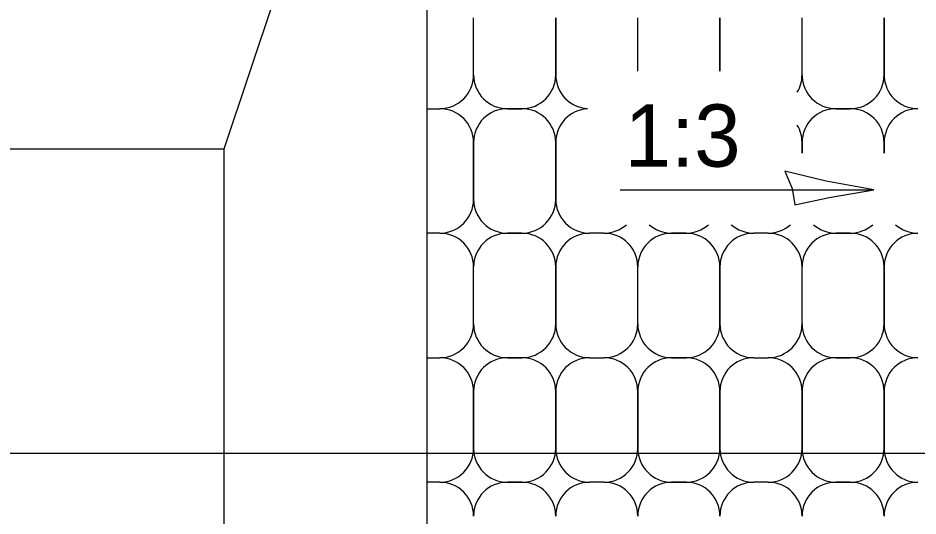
# Model space of a CAD drawing. Extents: x 0 to 2.83, y -0.12 to 1.83.
# Drawn here: x 0.4592 to 0.6276, y 1.3903 to 1.4835 of the extents above; entities that cross this region are included whole.
import ezdxf

# ---------------------------------------------------------------- set-up
doc = ezdxf.new("R2010")
doc.units = 0
doc.layers.add('RD_Pr_Roadway_Notes', color=7, linetype='Continuous')
doc.layers.add('SH_General_Details', color=7, linetype='Continuous')

msp = doc.modelspace()

# ---------------------------------------------------------------- linework, layer by layer
at = {"layer": 'RD_Pr_Roadway_Notes'}
msp.add_line((0.5718496488800243, 1.451326757887999), (0.619295815554072, 1.451326757887999), dxfattribs=at)
msp.add_lwpolyline([(0.6026324822178081, 1.4548134245673812), (0.6039891488818422, 1.4516100912297762), (0.6045124822130397, 1.4485400912168123), (0.6109624822204903, 1.4498834245602286), (0.619295815554072, 1.451326757887999), (0.6104058155482606, 1.4529434245626127)], close=True, dxfattribs=at)
at = {"layer": 'SH_General_Details'}
for p, q in [((0.49773064888175284, 1.458999591231594), (0.5357306488817528, 1.5729995912315942)), ((0.5357306488817528, 1.230999591231594), (0.5357306488817528, 1.5729995912315942)), ((0.5444073155393795, 1.4728806745613612), (0.5444073155393795, 1.48353334122921)), ((0.5444073155393795, 1.4728806745613612), (0.5444073155393795, 1.48353334122921)), ((0.5444073155393795, 1.4728806745613612), (0.5444073155393795, 1.48353334122921)), ((0.559771982219626, 1.4728806745613612), (0.559771982219626, 1.48353334122921)), ((0.559771982219626, 1.48353334122921), (0.559771982219626, 1.4728806745613612)), ((0.559771982219626, 1.48353334122921), (0.559771982219626, 1.4728806745613612)), ((0.5751366488805011, 1.4735694245698547), (0.5751366488805011, 1.48353334122921)), ((0.5751366488805011, 1.4735694245698547), (0.5751366488805011, 1.48353334122921)), ((0.5751366488805011, 1.4735694245698547), (0.5751366488805011, 1.48353334122921)), ((0.5905013155406311, 1.4735694245698547), (0.5905013155406311, 1.48353334122921)), ((0.5905013155406311, 1.48353334122921), (0.5905013155406311, 1.4735694245698547)), ((0.5905013155406311, 1.48353334122921), (0.5905013155406311, 1.4735694245698547)), ((0.6058659822216228, 1.4728806745613612), (0.6058659822216228, 1.48353334122921)), ((0.6058659822216228, 1.4728806745613612), (0.6058659822216228, 1.48353334122921)), ((0.6058659822216228, 1.4728806745613612), (0.6058659822216228, 1.48353334122921)), ((0.6212306488817528, 1.4728806745613612), (0.6212306488817528, 1.48353334122921)), ((0.6212306488817528, 1.48353334122921), (0.6212306488817528, 1.4728806745613612)), ((0.6212306488817528, 1.48353334122921), (0.6212306488817528, 1.4728806745613612)), ((0.5357306488817528, 1.4665473412277794), (0.5380739822057977, 1.4665473412277794)), ((0.5357306488817528, 1.4665473412277794), (0.5380739822057977, 1.4665473412277794)), ((0.5507406488722161, 1.4665473412277794), (0.5534386488860443, 1.4665473412277794)), ((0.5507406488722161, 1.4665473412277794), (0.5534386488860443, 1.4665473412277794)), ((0.5534386488860443, 1.4665473412277794), (0.5507406488722161, 1.4665473412277794)), ((0.6121993155544594, 1.4665473412277794), (0.6148973155489161, 1.4665473412277794)), ((0.6121993155544594, 1.4665473412277794), (0.6148973155489161, 1.4665473412277794)), ((0.6148973155489161, 1.4665473412277794), (0.6121993155544594, 1.4665473412277794)), ((0.5444073155393795, 1.4602140078941976), (0.5444073155393795, 1.4495613412263488)), ((0.5444073155393795, 1.4495613412263488), (0.5444073155393795, 1.4602140078941976)), ((0.559771982219626, 1.4602140078941976), (0.559771982219626, 1.4495613412263488)), ((0.559771982219626, 1.4495613412263488), (0.559771982219626, 1.4602140078941976)), ((0.6058659822216228, 1.4602140078941976), (0.6058659822216228, 1.4582364245655632)), ((0.6058659822216228, 1.4582364245655632), (0.6058659822216228, 1.4602140078941976)), ((0.6212306488817528, 1.4602140078941976), (0.6212306488817528, 1.4582364245655632)), ((0.6212306488817528, 1.4582364245655632), (0.6212306488817528, 1.4602140078941976)), ((0.24806748222019231, 1.458999591231594), (0.49773064888175284, 1.458999591231594)), ((0.49773064888175284, 1.3449995912315942), (0.49773064888175284, 1.458999591231594)), ((0.5380739822057977, 1.4432280078927673), (0.5357306488817528, 1.4432280078927673)), ((0.5380739822057977, 1.4432280078927673), (0.5357306488817528, 1.4432280078927673)), ((0.5507406488722161, 1.4432280078927673), (0.5534386488860443, 1.4432280078927673)), ((0.5534386488860443, 1.4432280078927673), (0.5507406488722161, 1.4432280078927673)), ((0.5688033155469194, 1.4432280078927673), (0.5661053155532078, 1.4432280078927673)), ((0.5688033155469194, 1.4432280078927673), (0.5661053155532078, 1.4432280078927673)), ((0.5814699822133378, 1.4432280078927673), (0.5841679822077945, 1.4432280078927673)), ((0.5841679822077945, 1.4432280078927673), (0.5814699822133378, 1.4432280078927673)), ((0.5995326488880411, 1.4432280078927673), (0.5968346488742128, 1.4432280078927673)), ((0.5995326488880411, 1.4432280078927673), (0.5968346488742128, 1.4432280078927673)), ((0.6121993155544594, 1.4432280078927673), (0.6148973155489161, 1.4432280078927673)), ((0.6148973155489161, 1.4432280078927673), (0.6121993155544594, 1.4432280078927673)), ((0.5444073155393795, 1.4262420078913367), (0.5444073155393795, 1.4368946745599307)), ((0.5444073155393795, 1.4262420078913367), (0.5444073155393795, 1.4368946745599307)), ((0.5444073155393795, 1.4262420078913367), (0.5444073155393795, 1.4368946745599307)), ((0.559771982219626, 1.4262420078913367), (0.559771982219626, 1.4368946745599307)), ((0.559771982219626, 1.4368946745599307), (0.559771982219626, 1.4262420078913367)), ((0.559771982219626, 1.4368946745599307), (0.559771982219626, 1.4262420078913367)), ((0.5751366488805011, 1.4262420078913367), (0.5751366488805011, 1.4368946745599307)), ((0.5751366488805011, 1.4262420078913367), (0.5751366488805011, 1.4368946745599307)), ((0.5751366488805011, 1.4262420078913367), (0.5751366488805011, 1.4368946745599307)), ((0.5905013155406311, 1.4262420078913367), (0.5905013155406311, 1.4368946745599307)), ((0.5905013155406311, 1.4368946745599307), (0.5905013155406311, 1.4262420078913367)), ((0.5905013155406311, 1.4368946745599307), (0.5905013155406311, 1.4262420078913367)), ((0.6058659822216228, 1.4262420078913367), (0.6058659822216228, 1.4368946745599307)), ((0.6058659822216228, 1.4262420078913367), (0.6058659822216228, 1.4368946745599307)), ((0.6058659822216228, 1.4262420078913367), (0.6058659822216228, 1.4368946745599307)), ((0.6212306488817528, 1.4262420078913367), (0.6212306488817528, 1.4368946745599307)), ((0.6212306488817528, 1.4368946745599307), (0.6212306488817528, 1.4262420078913367)), ((0.6212306488817528, 1.4368946745599307), (0.6212306488817528, 1.4262420078913367)), ((0.5357306488817528, 1.4199086745585001), (0.5380739822057977, 1.4199086745585001)), ((0.5357306488817528, 1.4199086745585001), (0.5380739822057977, 1.4199086745585001)), ((0.5507406488722161, 1.4199086745585001), (0.5534386488860443, 1.4199086745585001)), ((0.5507406488722161, 1.4199086745585001), (0.5534386488860443, 1.4199086745585001)), ((0.5534386488860443, 1.4199086745585001), (0.5507406488722161, 1.4199086745585001)), ((0.5661053155532078, 1.4199086745585001), (0.5688033155469194, 1.4199086745585001)), ((0.5661053155532078, 1.4199086745585001), (0.5688033155469194, 1.4199086745585001)), ((0.5814699822133378, 1.4199086745585001), (0.5841679822077945, 1.4199086745585001)), ((0.5814699822133378, 1.4199086745585001), (0.5841679822077945, 1.4199086745585001)), ((0.5841679822077945, 1.4199086745585001), (0.5814699822133378, 1.4199086745585001)), ((0.5968346488742128, 1.4199086745585001), (0.5995326488880411, 1.4199086745585001)), ((0.5968346488742128, 1.4199086745585001), (0.5995326488880411, 1.4199086745585001)), ((0.6121993155544594, 1.4199086745585001), (0.6148973155489161, 1.4199086745585001)), ((0.6121993155544594, 1.4199086745585001), (0.6148973155489161, 1.4199086745585001)), ((0.6148973155489161, 1.4199086745585001), (0.6121993155544594, 1.4199086745585001)), ((0.5444073155393795, 1.4135753412249183), (0.5444073155393795, 1.4029226745570695)), ((0.5444073155393795, 1.4029226745570695), (0.5444073155393795, 1.4135753412249183)), ((0.559771982219626, 1.4135753412249183), (0.559771982219626, 1.4029226745570695)), ((0.559771982219626, 1.4029226745570695), (0.559771982219626, 1.4135753412249183)), ((0.5751366488805011, 1.4135753412249183), (0.5751366488805011, 1.4029226745570695)), ((0.5751366488805011, 1.4029226745570695), (0.5751366488805011, 1.4135753412249183)), ((0.5905013155406311, 1.4135753412249183), (0.5905013155406311, 1.4029226745570695)), ((0.5905013155406311, 1.4029226745570695), (0.5905013155406311, 1.4135753412249183)), ((0.6058659822216228, 1.4135753412249183), (0.6058659822216228, 1.4029226745570695)), ((0.6058659822216228, 1.4029226745570695), (0.6058659822216228, 1.4135753412249183)), ((0.6212306488817528, 1.4135753412249183), (0.6212306488817528, 1.4029226745570695)), ((0.6212306488817528, 1.4029226745570695), (0.6212306488817528, 1.4135753412249183)), ((0.42498123221303974, 1.4019995912315941), (1.0973342322176292, 1.4019995912315941)), ((0.5380739822057977, 1.396589341223488), (0.5357306488817528, 1.396589341223488)), ((0.5380739822057977, 1.396589341223488), (0.5357306488817528, 1.396589341223488)), ((0.5507406488722161, 1.396589341223488), (0.5534386488860443, 1.396589341223488)), ((0.5534386488860443, 1.396589341223488), (0.5507406488722161, 1.396589341223488)), ((0.5688033155469194, 1.396589341223488), (0.5661053155532078, 1.396589341223488)), ((0.5688033155469194, 1.396589341223488), (0.5661053155532078, 1.396589341223488)), ((0.5814699822133378, 1.396589341223488), (0.5841679822077945, 1.396589341223488)), ((0.5841679822077945, 1.396589341223488), (0.5814699822133378, 1.396589341223488)), ((0.5995326488880411, 1.396589341223488), (0.5968346488742128, 1.396589341223488)), ((0.5995326488880411, 1.396589341223488), (0.5968346488742128, 1.396589341223488)), ((0.6121993155544594, 1.396589341223488), (0.6148973155489161, 1.396589341223488)), ((0.6148973155489161, 1.396589341223488), (0.6121993155544594, 1.396589341223488))]:
    msp.add_line(p, q, dxfattribs=at)
for centre, start, end in [((0.5380731135075882, 1.4728811798895396), 270, 360), ((0.5507397801747516, 1.4728811798895396), 180, 270), ((0.5534377801684633, 1.4728811798895396), 270, 360), ((0.5661044468348816, 1.4728811798895396), 180, 266.5602027777778), ((0.59953178017046, 1.4728811798895396), 329.37279722222223, 360), ((0.6121984468368784, 1.4728811798895396), 180, 270), ((0.6148964468507067, 1.4728811798895396), 270, 360), ((0.627563113517125, 1.4728811798895396), 180, 270), ((0.5380731135075882, 1.460214513222376), 0, 90), ((0.5507397801747516, 1.460214513222376), 90, 180), ((0.5534377801684633, 1.460214513222376), 0, 90), ((0.5661044468348816, 1.460214513222376), 93.43979722222221, 180), ((0.6121984468368784, 1.460214513222376), 90, 180), ((0.6148964468507067, 1.460214513222376), 0, 90), ((0.627563113517125, 1.460214513222376), 90, 180), ((0.59953178017046, 1.460214513222376), 0, 30.627202777777768), ((0.5380731135075882, 1.4495618465545272), 270, 360), ((0.5507397801747516, 1.4495618465545272), 180, 270), ((0.5534377801684633, 1.4495618465545272), 270, 360), ((0.5661044468348816, 1.4495618465545272), 180, 270), ((0.56880244684871, 1.4495618465545272), 270, 311.5394111111111), ((0.5814691135158733, 1.4495618465545272), 228.46058888888888, 270), ((0.584167113509585, 1.4495618465545272), 270, 311.5394111111111), ((0.5968337801760033, 1.4495618465545272), 228.46058888888888, 270), ((0.59953178017046, 1.4495618465545272), 270, 311.5394111111111), ((0.6121984468368784, 1.4495618465545272), 228.46058888888888, 270), ((0.6148964468507067, 1.4495618465545272), 270, 311.5394111111111), ((0.627563113517125, 1.4495618465545272), 228.46058888888888, 270), ((0.5380731135075882, 1.436895179888109), 0, 90), ((0.5507397801747516, 1.436895179888109), 90, 180), ((0.5534377801684633, 1.436895179888109), 0, 90), ((0.5661044468348816, 1.436895179888109), 90, 180), ((0.56880244684871, 1.436895179888109), 0, 90), ((0.5814691135158733, 1.436895179888109), 90, 180), ((0.584167113509585, 1.436895179888109), 0, 90), ((0.5968337801760033, 1.436895179888109), 90, 180), ((0.59953178017046, 1.436895179888109), 0, 90), ((0.6121984468368784, 1.436895179888109), 90, 180), ((0.6148964468507067, 1.436895179888109), 0, 90), ((0.627563113517125, 1.436895179888109), 90, 180), ((0.5380731135075882, 1.4262425132195151), 270, 360), ((0.5507397801747516, 1.4262425132195151), 180, 270), ((0.5534377801684633, 1.4262425132195151), 270, 360), ((0.5661044468348816, 1.4262425132195151), 180, 270), ((0.56880244684871, 1.4262425132195151), 270, 360), ((0.5814691135158733, 1.4262425132195151), 180, 270), ((0.584167113509585, 1.4262425132195151), 270, 360), ((0.5968337801760033, 1.4262425132195151), 180, 270), ((0.59953178017046, 1.4262425132195151), 270, 360), ((0.6121984468368784, 1.4262425132195151), 180, 270), ((0.6148964468507067, 1.4262425132195151), 270, 360), ((0.627563113517125, 1.4262425132195151), 180, 270), ((0.5380731135075882, 1.4135758465530968), 0, 90), ((0.5507397801747516, 1.4135758465530968), 90, 180), ((0.5534377801684633, 1.4135758465530968), 0, 90), ((0.5661044468348816, 1.4135758465530968), 90, 180), ((0.56880244684871, 1.4135758465530968), 0, 90), ((0.5814691135158733, 1.4135758465530968), 90, 180), ((0.584167113509585, 1.4135758465530968), 0, 90), ((0.5968337801760033, 1.4135758465530968), 90, 180), ((0.59953178017046, 1.4135758465530968), 0, 90), ((0.6121984468368784, 1.4135758465530968), 90, 180), ((0.6148964468507067, 1.4135758465530968), 0, 90), ((0.627563113517125, 1.4135758465530968), 90, 180), ((0.5380731135075882, 1.402923179885248), 270, 360), ((0.5507397801747516, 1.402923179885248), 180, 270), ((0.5534377801684633, 1.402923179885248), 270, 360), ((0.5661044468348816, 1.402923179885248), 180, 270), ((0.56880244684871, 1.402923179885248), 270, 360), ((0.5814691135158733, 1.402923179885248), 180, 270), ((0.584167113509585, 1.402923179885248), 270, 360), ((0.5968337801760033, 1.402923179885248), 180, 270), ((0.59953178017046, 1.402923179885248), 270, 360), ((0.6121984468368784, 1.402923179885248), 180, 270), ((0.6148964468507067, 1.402923179885248), 270, 360), ((0.627563113517125, 1.402923179885248), 180, 270), ((0.5380731135075882, 1.3902565132180846), 0, 90), ((0.5507397801747516, 1.3902565132180846), 90, 180), ((0.5534377801684633, 1.3902565132180846), 0, 90), ((0.5661044468348816, 1.3902565132180846), 90, 180), ((0.56880244684871, 1.3902565132180846), 0, 90), ((0.5814691135158733, 1.3902565132180846), 90, 180), ((0.584167113509585, 1.3902565132180846), 0, 90), ((0.5968337801760033, 1.3902565132180846), 90, 180), ((0.59953178017046, 1.3902565132180846), 0, 90), ((0.6121984468368784, 1.3902565132180846), 90, 180), ((0.6148964468507067, 1.3902565132180846), 0, 90), ((0.627563113517125, 1.3902565132180846), 90, 180)]:
    msp.add_arc(centre, 0.006333333333333333, start, end, dxfattribs=at)

# ---------------------------------------------------------------- texts
at = {"layer": 'RD_Pr_Roadway_Notes'}
msp.add_text('1:3', height=0.011666669999999999, dxfattribs=at).set_placement((0.572681115611427, 1.4556836417915917))

doc.saveas('drawing.dxf')
